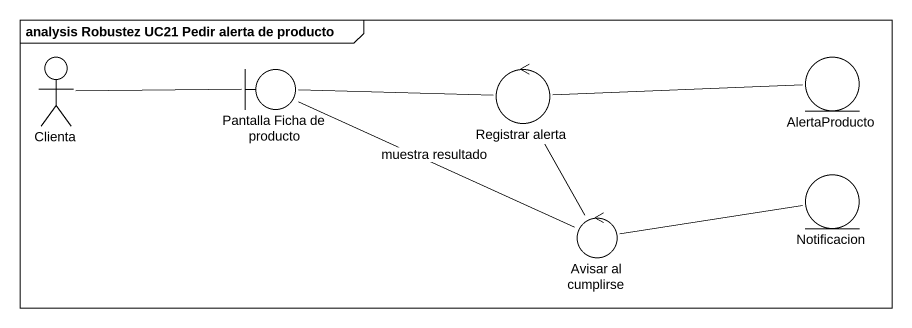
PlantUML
@startuml
mainframe analysis Robustez UC21 Pedir alerta de producto
actor Clienta
boundary "Pantalla Ficha de producto" as Pantalla_Ficha_de_producto
control "Registrar alerta" as Registrar_alerta
entity AlertaProducto
entity Notificacion
control "Avisar al cumplirse" as Avisar_al_cumplirse
Clienta -right- Pantalla_Ficha_de_producto
Pantalla_Ficha_de_producto -right- Registrar_alerta
Registrar_alerta -right- AlertaProducto
Registrar_alerta -- Avisar_al_cumplirse
Avisar_al_cumplirse -left- Pantalla_Ficha_de_producto : muestra resultado
Avisar_al_cumplirse -right- Notificacion
@enduml
